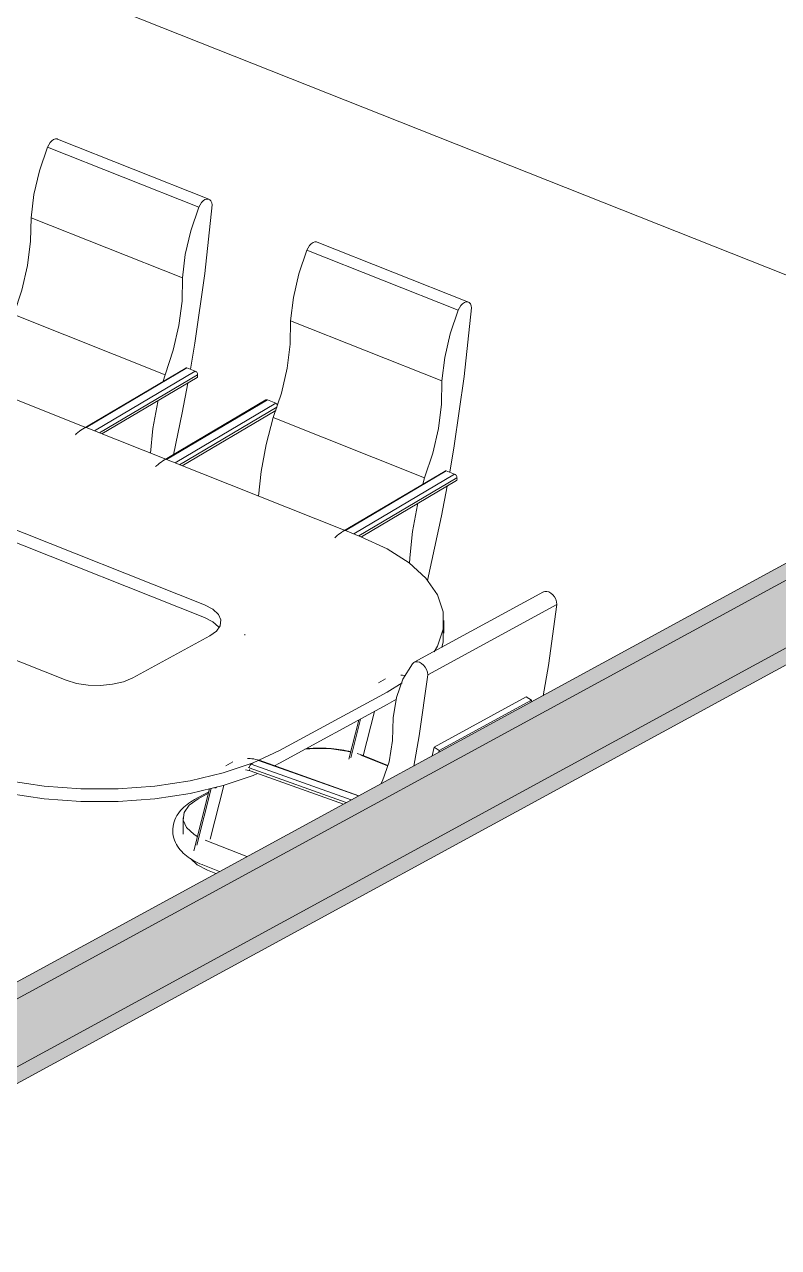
# Model space of a CAD drawing. Header units: millimetres. Extents: x -44545 to 51785, y -22696 to 32686.
# Drawn here: x 20056 to 21648, y 19982 to 22564 of the extents above; entities that cross this region are included whole.
import ezdxf

# ---------------------------------------------------------------- set-up
doc = ezdxf.new("R2010")
doc.units = ezdxf.units.MM
for name, color, linetype, lineweight in [('A-GENM', 13, 'Continuous', 9), ('A-WALL', 113, 'Continuous', 9), ('A-WALL-PATT', 111, 'Continuous', 25), ('I-WALL', 2, 'Continuous', 9)]:
    doc.layers.add(name, color=color, linetype=linetype, lineweight=lineweight)

# ---------------------------------------------------------------- blocks, each defined once
blk = doc.blocks.new('Table Conference 8 Seater_1_ - Table Conference 8 Seater_1_-199038-3D Section 3')
at = {"layer": 'A-GENM'}
for p, q in [((20445.4, 22195.4), (20126, 22322.3)), ((20104.8, 22305.2), (20424.2, 22178.3)), ((20070, 22156), (20389.4, 22029.2)), ((20652.4, 22087.7), (20971.8, 21960.9)), ((20993, 21977.9), (20673.6, 22104.8)), ((20185.6, 21713.2), (19638.4, 21930.5)), ((20353.1, 21824.7), (20033.7, 21951.6)), ((20617.6, 21938.6), (20937, 21811.7)), ((18991, 21912.4), (20436, 21338.5)), ((18991, 21885.8), (20436, 21312)), ((20436, 21312), (18991, 21885.8)), ((20396.3, 21838.9), (20178.8, 21710)), ((20398.7, 21839.1), (20186, 21713)), ((20203.7, 21706), (20416.4, 21832.1)), ((20398.7, 21839.1), (20416.4, 21832.1)), ((20421.5, 21824.6), (20214.2, 21701.8)), ((20219.6, 21699.7), (20420.3, 21818.6)), ((20353.1, 21824.7), (20349, 21811.1)), ((20421.5, 21821.4), (20421.5, 21824.6)), ((20143.8, 21179.4), (18698.8, 21753.2)), ((20565.6, 21771.6), (20348.1, 21642.8)), ((20356.1, 21645.5), (20568.9, 21771.5)), ((20586.6, 21764.5), (20373.8, 21638.4)), ((20588.5, 21756), (20383.5, 21634.6)), ((20388.9, 21632.5), (20586.3, 21749.4)), ((20568.9, 21771.5), (20586.6, 21764.5)), ((20900.7, 21607.3), (20581.3, 21734.1)), ((20733.2, 21495.7), (20186, 21713)), ((20943.9, 21621.4), (20726.4, 21492.6)), ((20946.3, 21621.6), (20733.6, 21495.6)), ((20946.3, 21621.6), (20964, 21614.6)), ((20751.2, 21488.6), (20964, 21614.6)), ((20969, 21607.1), (20761.8, 21484.4)), ((20767.1, 21482.2), (20967.9, 21601.1)), ((20900.7, 21607.3), (20896.6, 21593.6)), ((20969.1, 21603.9), (20969, 21607.1)), ((20766.2, 21482.6), (20733.5, 21495.6)), ((21151.3, 21366), (20878.5, 21217.4)), ((21180.1, 21339.8), (20907.4, 21191.3)), ((20941.5, 21279.2), (20941.5, 21305.8)), ((20447.1, 21273), (20284.8, 21184.5)), ((20521, 21274.5), (20521, 21276.6)), ((20818.3, 21182.4), (20803.2, 21174.2)), ((20594.5, 21030.9), (20821.8, 21154.7)), ((20821.8, 21154.7), (20853.4, 21173.9)), ((20821.8, 21128.2), (20594.5, 21004.4)), ((20841.4, 21139.6), (20821.8, 21128.2)), ((21115.3, 21144.5), (20920.5, 21038.4)), ((21126.5, 21137.4), (20931.7, 21031.3)), ((21115.3, 21144.5), (21126.5, 21137.4)), ((21126.5, 21137.4), (21125.8, 21133.9)), ((20771, 21019.9), (20794.7, 21113.4)), ((20761.8, 21095.5), (20740.9, 21013)), ((20744.9, 21016), (20765.5, 21097.5)), ((20920.5, 21038.4), (20916.9, 21019.8)), ((20931.7, 21031.3), (20920.5, 21038.4)), ((20931, 21027.8), (20931.7, 21031.3)), ((20496.1, 21006.9), (20481, 20998.6)), ((20534.4, 21002.3), (20537.1, 21003.8)), ((20745.8, 20927), (20534.4, 21002.3)), ((20550.2, 21010.3), (20760.9, 20935.2)), ((20761.7, 20935.6), (20551.4, 21010.6)), ((20594.5, 21004.4), (20584, 20998.8)), ((20822.6, 20998.5), (20766, 21021)), ((20822.6, 20998.5), (20766, 21021)), ((20823, 20999.7), (20771.2, 21020.3)), ((20530.5, 20994.3), (20528.2, 20995)), ((20735.4, 20921.3), (20530.5, 20994.3)), ((20532.2, 20988.1), (20729.1, 20917.9)), ((20446.6, 20950.2), (20413.5, 20819.6)), ((20419.7, 20831.5), (20450, 20951)), ((20448, 20844), (20476.8, 20957.5)), ((20463.4, 20954.2), (20460.7, 20952.8)), ((20445, 20943.8), (20415, 20927.4)), ((20444.3, 20941.1), (20422.6, 20929.2)), ((20444.3, 20941.1), (20422.6, 20929.2)), ((20390.8, 20889.1), (20390.8, 20854.6)), ((20437.4, 20842), (20525.6, 20807)), ((20437.4, 20842), (20525.6, 20807)), ((20432.2, 20789.6), (20467.7, 20775.5)), ((20460.3, 20771.4), (20442.6, 20778.5))]:
    blk.add_line(p, q, dxfattribs=at)
for points in [[(20104.8, 22305.2, 0), (20107.2, 22310.4, 0), (20110.3, 22315, 0), (20113.8, 22318.7, 0), (20117.6, 22321.3, 0), (20121.3, 22322.7, 0), (20124.8, 22322.6, 0), (20126, 22322.3, 0)], [(20070, 22156, 0), (20076, 22205.2, 0), (20087.7, 22255.4, 0), (20104.8, 22305.2, 0)], [(20451.9, 22183.3, 0), (20451.2, 22188, 0), (20449.6, 22191.7, 0), (20447.2, 22194.4, 0), (20444.2, 22195.8, 0), (20440.7, 22195.8, 0), (20437, 22194.5, 0), (20433.3, 22191.9, 0), (20429.7, 22188.2, 0), (20426.7, 22183.5, 0), (20424.2, 22178.3, 0)], [(20424.2, 22178.3, 0), (20407.1, 22128.6, 0), (20395.4, 22078.4, 0), (20389.4, 22029.2, 0)], [(20406.2, 21836.5, 0), (20415.6, 21891.7, 0), (20436.6, 22038.4, 0), (20451.9, 22183.3, 0)], [(20033.7, 21951.6, 0), (20050.8, 22003.5, 0), (20062.7, 22055.7, 0), (20069.1, 22107, 0), (20070, 22156, 0)], [(20617.6, 21938.6, 0), (20623.6, 21987.8, 0), (20635.3, 22038, 0), (20652.4, 22087.7, 0)], [(20652.4, 22087.7, 0), (20654.8, 22092.9, 0), (20657.9, 22097.5, 0), (20661.4, 22101.3, 0), (20665.1, 22103.9, 0), (20668.9, 22105.2, 0), (20672.3, 22105.2, 0), (20673.6, 22104.8, 0)], [(20389.4, 22029.2, 0), (20388.6, 21980.2, 0), (20382.1, 21928.9, 0), (20370.2, 21876.6, 0), (20353.1, 21824.7, 0)], [(20971.8, 21960.9, 0), (20954.7, 21911.1, 0), (20943, 21860.9, 0), (20937, 21811.7, 0)], [(20953.8, 21619, 0), (20963.1, 21674.3, 0), (20984.2, 21820.9, 0), (20999.5, 21965.9, 0)], [(20999.5, 21965.9, 0), (20998.8, 21970.5, 0), (20997.2, 21974.3, 0), (20994.8, 21976.9, 0), (20991.8, 21978.3, 0), (20988.3, 21978.3, 0), (20984.6, 21977, 0), (20980.8, 21974.4, 0), (20977.3, 21970.7, 0), (20974.2, 21966.1, 0), (20971.8, 21960.9, 0)], [(20581.3, 21734.1, 0), (20598.3, 21786, 0), (20610.2, 21838.3, 0), (20616.7, 21889.6, 0), (20617.6, 21938.6, 0)], [(20396.3, 21838.9, 0), (20396.6, 21839, 0), (20397.6, 21839.2, 0), (20398.7, 21839.1, 0)], [(20416.4, 21832.1, 0), (20417.6, 21831.6, 0), (20418.6, 21830.8, 0), (20419.6, 21829.8, 0), (20420.4, 21828.6, 0), (20421, 21827.2, 0), (20421.4, 21825.9, 0), (20421.5, 21824.6, 0)], [(20370.4, 21655.4, 0), (20388.9, 21743.9, 0), (20400.9, 21806.9, 0)], [(20421.5, 21821.4, 0), (20421.4, 21820.3, 0), (20421.1, 21819.4, 0), (20420.5, 21818.7, 0), (20420.3, 21818.6, 0)], [(20937, 21811.7, 0), (20936.1, 21762.7, 0), (20929.7, 21711.4, 0), (20917.8, 21659.2, 0), (20900.7, 21607.3, 0)], [(20338.3, 21770.2, 0), (20337.8, 21767.8, 0), (20327.2, 21711.1, 0), (20321.8, 21659, 0)], [(20565.8, 21771.7, 0), (20566.7, 21772, 0), (20567.8, 21771.9, 0), (20568.9, 21771.5, 0)], [(20586.6, 21764.5, 0), (20587.7, 21763.7, 0), (20588.8, 21762.7, 0), (20589.6, 21761.5, 0)], [(20550, 21568.4, 0), (20555.4, 21620.5, 0), (20565.9, 21677.2, 0), (20581.3, 21734.1, 0)], [(20178.7, 21709.9, 0), (20175.3, 21707.6, 0), (20172, 21705.2, 0), (20168.7, 21702.6, 0), (20165.5, 21699.8, 0), (20163.5, 21698, 0)], [(20348, 21642.7, 0), (20344.6, 21640.4, 0), (20341.3, 21638, 0), (20338, 21635.3, 0), (20334.8, 21632.6, 0), (20332.8, 21630.8, 0)], [(20943.9, 21621.4, 0), (20944.2, 21621.6, 0), (20945.2, 21621.8, 0), (20946.3, 21621.6, 0)], [(20964, 21614.6, 0), (20965.1, 21614.1, 0), (20966.2, 21613.3, 0), (20967.2, 21612.3, 0), (20968, 21611.1, 0), (20968.6, 21609.8, 0), (20969, 21608.4, 0), (20969, 21607.1, 0)], [(20969.1, 21603.9, 0), (20969, 21602.8, 0), (20968.7, 21601.9, 0), (20968.1, 21601.3, 0), (20967.9, 21601.1, 0)], [(20907.1, 21389.9, 0), (20936.5, 21526.4, 0), (20948.5, 21589.4, 0)], [(20885.9, 21552.8, 0), (20885.3, 21550.3, 0), (20874.8, 21493.6, 0), (20869.2, 21438.2, 0), (20868.7, 21425.9, 0)], [(20726.2, 21492.5, 0), (20722.9, 21490.2, 0), (20719.6, 21487.7, 0), (20716.3, 21485.1, 0), (20713, 21482.3, 0), (20711.1, 21480.6, 0)], [(20920.8, 21239.5, 0), (20927.7, 21251.5, 0), (20940, 21287.5, 0), (20940, 21324, 0), (20927.7, 21360.1, 0), (20903.4, 21394.8, 0), (20867.8, 21427.3, 0), (20821.7, 21456.8, 0), (20766.2, 21482.6, 0)], [(21150.5, 21365.6, 0), (21154.1, 21367.1, 0), (21158.3, 21367.2, 0), (21162.6, 21366.1, 0), (21167, 21363.6, 0), (21171.1, 21360.1, 0), (21174.6, 21355.6, 0), (21177.4, 21350.6, 0), (21179.3, 21345.2, 0), (21180.1, 21339.8, 0)], [(20436, 21338.5, 0), (20453.4, 21329.5, 0), (20465.3, 21318.7, 0), (20470.7, 21306.8, 0), (20469.4, 21294.7, 0), (20461.3, 21283.1, 0), (20447.1, 21273, 0)], [(21180.1, 21339.8, 0), (21162.2, 21210.4, 0), (21150.6, 21146.5, 0)], [(20436, 21312, 0), (20453.4, 21303, 0), (20465.3, 21292.1, 0), (20466.6, 21290.2, 0)], [(20466.6, 21290.2, 0), (20465.3, 21292.1, 0), (20453.4, 21303, 0), (20436, 21312, 0)], [(20940, 21297.4, 0), (20940, 21261, 0), (20937.1, 21248.5, 0)], [(20874.9, 21214.3, 0), (20854.9, 21181.8, 0), (20841.2, 21143.4, 0), (20834.2, 21100.2, 0)], [(20907.4, 21191.3, 0), (20906.6, 21196.6, 0), (20904.7, 21202, 0), (20901.9, 21207.1, 0), (20898.4, 21211.5, 0), (20894.3, 21215.1, 0), (20889.9, 21217.5, 0), (20885.6, 21218.7, 0), (20881.4, 21218.5, 0), (20877.8, 21217, 0), (20874.9, 21214.3, 0)], [(20284.8, 21184.5, 0), (20265.4, 21176.4, 0), (20242.1, 21170.9, 0), (20216.6, 21168.4, 0), (20190.5, 21169, 0), (20165.7, 21172.7, 0), (20143.8, 21179.4, 0)], [(20850.3, 21190.3, 0), (20854.1, 21190.2, 0), (20858, 21189.9, 0), (20859.8, 21189.7, 0)], [(20877.9, 20997.9, 0), (20889.5, 21061.8, 0), (20907.4, 21191.3, 0)], [(20834.2, 21100.2, 0), (20833.2, 21052.1, 0), (20825.6, 21007.4, 0), (20811.7, 20967.1, 0), (20808.5, 20960.5, 0)], [(19889.6, 21005.1, 0), (19953.1, 20983.6, 0), (20023, 20967.1, 0), (20097.6, 20955.8, 0), (20175.1, 20950.1, 0), (20253.6, 20950.1, 0), (20331.1, 20955.8, 0), (20405.7, 20967.1, 0), (20475.6, 20983.7, 0), (20539, 21005.1, 0), (20594.5, 21030.9, 0)], [(20745.3, 21027.7, 0), (20736.8, 21029.8, 0), (20703.8, 21034.8, 0), (20669.1, 21035.6, 0), (20647.8, 21034, 0)], [(20745.3, 21027.8, 0), (20736.8, 21029.8, 0), (20703.8, 21034.8, 0), (20669.1, 21035.6, 0), (20647.8, 21034, 0)], [(20650.3, 21034.8, 0), (20654.3, 21035.2, 0), (20659.8, 21035.6, 0), (20665.3, 21035.9, 0), (20670.8, 21036.1, 0), (20676.3, 21036.2, 0), (20681.8, 21036.3, 0), (20687.3, 21036.2, 0), (20692.8, 21036, 0), (20698.3, 21035.7, 0), (20703.7, 21035.3, 0), (20709.2, 21034.8, 0), (20714.6, 21034.2, 0), (20719.9, 21033.5, 0), (20725.2, 21032.7, 0), (20730.5, 21031.7, 0), (20735.7, 21030.7, 0), (20740.8, 21029.6, 0), (20745.2, 21028.6, 0)], [(20758.2, 21024.9, 0), (20760.6, 21024.2, 0), (20765.3, 21022.5, 0), (20770, 21020.8, 0), (20771.2, 21020.3, 0)], [(20526.5, 21014.4, 0), (20528.3, 21014.4, 0), (20532.2, 21014.2, 0), (20536.1, 21013.9, 0), (20540, 21013.3, 0), (20543.9, 21012.5, 0), (20547.9, 21011.6, 0), (20551.2, 21010.7, 0)], [(20530.5, 20994.3, 0), (20530.8, 20997.6, 0), (20532.3, 21000.5, 0), (20534.4, 21002.3, 0)], [(20548.2, 20982.3, 0), (20539, 20978.6, 0), (20475.6, 20957.1, 0), (20405.7, 20940.5, 0), (20331.1, 20929.3, 0), (20253.6, 20923.5, 0), (20175.1, 20923.5, 0), (20097.6, 20929.2, 0), (20023, 20940.5, 0), (19953.1, 20957.1, 0), (19889.6, 20978.5, 0)], [(20522.7, 20990.2, 0), (20526, 20989.6, 0), (20529.4, 20988.9, 0), (20532.4, 20988, 0)], [(20532.5, 20988, 0), (20531.2, 20989, 0), (20530.7, 20991, 0)], [(20460.7, 20952.8, 0), (20459.9, 20952.4, 0), (20459, 20952.3, 0), (20457.9, 20952.3, 0), (20456.9, 20952.4, 0)], [(20415, 20927.4, 0), (20410.9, 20925.1, 0), (20407, 20922.7, 0), (20403.1, 20920.1, 0), (20399.4, 20917.4, 0), (20395.8, 20914.5, 0), (20392.4, 20911.5, 0), (20389.1, 20908.3, 0), (20386, 20904.9, 0), (20383, 20901.3, 0), (20380.3, 20897.6, 0), (20377.8, 20893.6, 0), (20375.5, 20889.4, 0), (20373.5, 20885, 0), (20371.9, 20880.4, 0), (20370.6, 20875.7, 0), (20369.7, 20870.8, 0), (20369.2, 20865.8, 0), (20369.1, 20860.8, 0), (20369.4, 20855.9, 0), (20370.2, 20850.9, 0), (20371.4, 20846.1, 0), (20372.9, 20841.5, 0), (20374.8, 20837.1, 0), (20377, 20832.8, 0), (20379.4, 20828.8, 0), (20382.1, 20824.9, 0), (20385, 20821.3, 0), (20388, 20817.8, 0), (20391.3, 20814.6, 0), (20394.7, 20811.5, 0), (20398.2, 20808.6, 0), (20401.9, 20805.8, 0), (20405.7, 20803.2, 0), (20409.6, 20800.7, 0), (20413.6, 20798.3, 0), (20417.8, 20796.1, 0), (20422.1, 20794, 0), (20426.5, 20792, 0), (20430.9, 20790.1, 0), (20432.2, 20789.6, 0)], [(20422.6, 20929.2, 0), (20403.7, 20915.7, 0), (20393, 20900.3, 0), (20391.2, 20884.2, 0), (20398.4, 20868.4, 0), (20414.2, 20854, 0), (20421, 20849.8, 0)], [(20422.6, 20929.2, 0), (20403.7, 20915.7, 0), (20393, 20900.3, 0), (20391.2, 20884.2, 0), (20398.4, 20868.4, 0), (20414.2, 20854, 0), (20420.9, 20849.9, 0)], [(20442.6, 20778.5, 0), (20420.8, 20789.7, 0), (20406.2, 20802.9, 0)]]:
    blk.add_polyline3d(points, dxfattribs=at)

msp = doc.modelspace()

# ---------------------------------------------------------------- hatches: boundary and pattern name
at = {"layer": 'A-WALL-PATT'}
for points in [[(18400.3, 19613.3), (21975.9, 21561.3), (21905.3, 21558.7), (18394.8, 19646.1)], [(18606.2, 19582.2), (22212.2, 21546.7), (21929.9, 21536.3), (18584, 19713.4)]]:
    msp.add_hatch(color=256, dxfattribs=at).paths.add_polyline_path(points, flags=0)
at = {"layer": 'A-WALL-PATT', "lineweight": 9}
msp.add_hatch(color=256, dxfattribs=at).paths.add_polyline_path([(18657.7, 19574.5), (22098.9, 21449.2), (22028.3, 21446.6), (18652.1, 19607.3)], flags=0)

# ---------------------------------------------------------------- linework, layer by layer
at = {"layer": 'A-WALL', "color": 1, "lineweight": 18}
for p, q in [((21905.3, 21558.7), (18399.3, 19648.6)), ((18657.7, 19574.5), (22052.9, 21424.2))]:
    msp.add_line(p, q, dxfattribs=at)
at = {"layer": 'A-WALL'}
for p, q in [((18400.3, 19613.3), (21929.9, 21536.3)), ((22028.3, 21446.6), (18606.2, 19582.2))]:
    msp.add_line(p, q, dxfattribs=at)
at = {"layer": 'I-WALL'}
msp.add_line((19531.2, 22881.9), (22214.9, 21816.1), dxfattribs=at)

# ---------------------------------------------------------------- block references
at = {"layer": 'A-GENM'}
msp.add_blockref('Table Conference 8 Seater_1_ - Table Conference 8 Seater_1_-199038-3D Section 3', (0, 0), dxfattribs=at)

doc.saveas('drawing.dxf')
